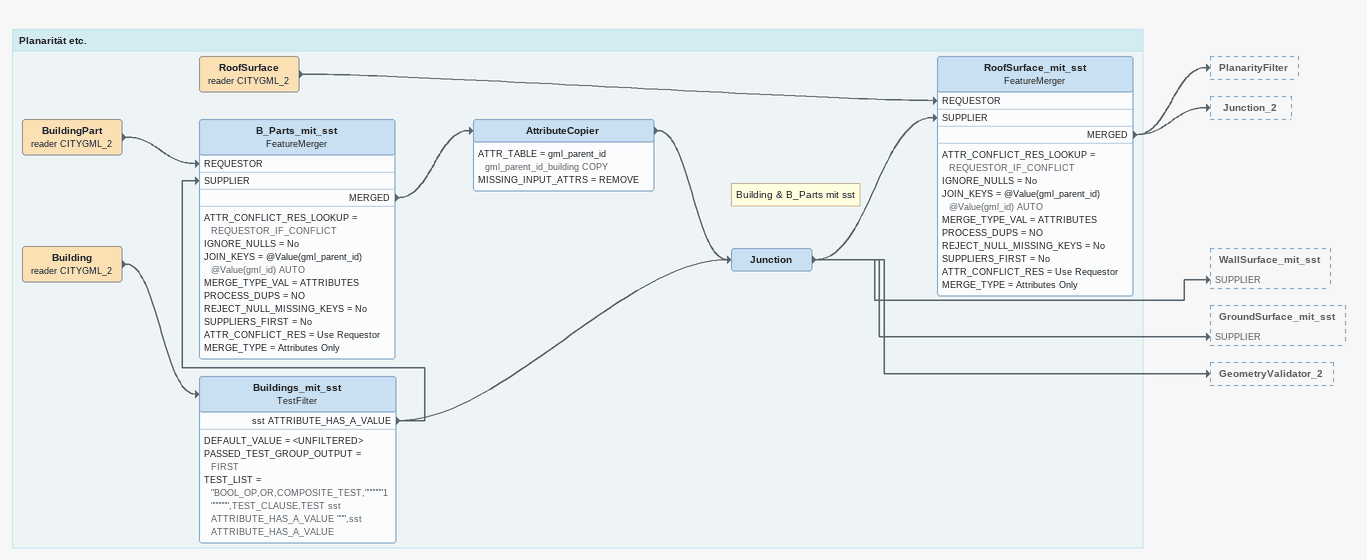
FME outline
Bookmark: Planarität etc.
BuildingPart (reader CITYGML_2)
    -> B_Parts_mit_sst [REQUESTOR]
Building (reader CITYGML_2)
    -> Buildings_mit_sst
Buildings_mit_sst: TestFilter
    DEFAULT_VALUE = <UNFILTERED>
    PASSED_TEST_GROUP_OUTPUT = FIRST
    TEST_LIST = "BOOL_OP,OR,COMPOSITE_TEST,""""""1"""""",TEST_CLAUSE,TEST sst ATTRIBUTE_HAS_A_VALUE """,sst ATTRIBUTE_HAS_A_VALUE
    sst ATTRIBUTE_HAS_A_VALUE -> Junction
    sst ATTRIBUTE_HAS_A_VALUE -> B_Parts_mit_sst [SUPPLIER]
B_Parts_mit_sst: FeatureMerger
    ATTR_CONFLICT_RES_LOOKUP = REQUESTOR_IF_CONFLICT
    IGNORE_NULLS = No
    JOIN_KEYS = @Value(gml_parent_id) @Value(gml_id) AUTO
    MERGE_TYPE_VAL = ATTRIBUTES
    PROCESS_DUPS = NO
    REJECT_NULL_MISSING_KEYS = No
    SUPPLIERS_FIRST = No
    ATTR_CONFLICT_RES = Use Requestor
    MERGE_TYPE = Attributes Only
    MERGED -> AttributeCopier
AttributeCopier
    ATTR_TABLE = gml_parent_id gml_parent_id_building COPY
    MISSING_INPUT_ATTRS = REMOVE
    -> Junction
Note: Building & B_Parts mit sst
Junction
    -> RoofSurface_mit_sst [SUPPLIER]
    -> WallSurface_mit_sst [SUPPLIER]
    -> GroundSurface_mit_sst [SUPPLIER]
    -> GeometryValidator_2
RoofSurface (reader CITYGML_2)
    -> RoofSurface_mit_sst [REQUESTOR]
RoofSurface_mit_sst: FeatureMerger
    ATTR_CONFLICT_RES_LOOKUP = REQUESTOR_IF_CONFLICT
    IGNORE_NULLS = No
    JOIN_KEYS = @Value(gml_parent_id) @Value(gml_id) AUTO
    MERGE_TYPE_VAL = ATTRIBUTES
    PROCESS_DUPS = NO
    REJECT_NULL_MISSING_KEYS = No
    SUPPLIERS_FIRST = No
    ATTR_CONFLICT_RES = Use Requestor
    MERGE_TYPE = Attributes Only
    MERGED -> PlanarityFilter
    MERGED -> Junction_2
